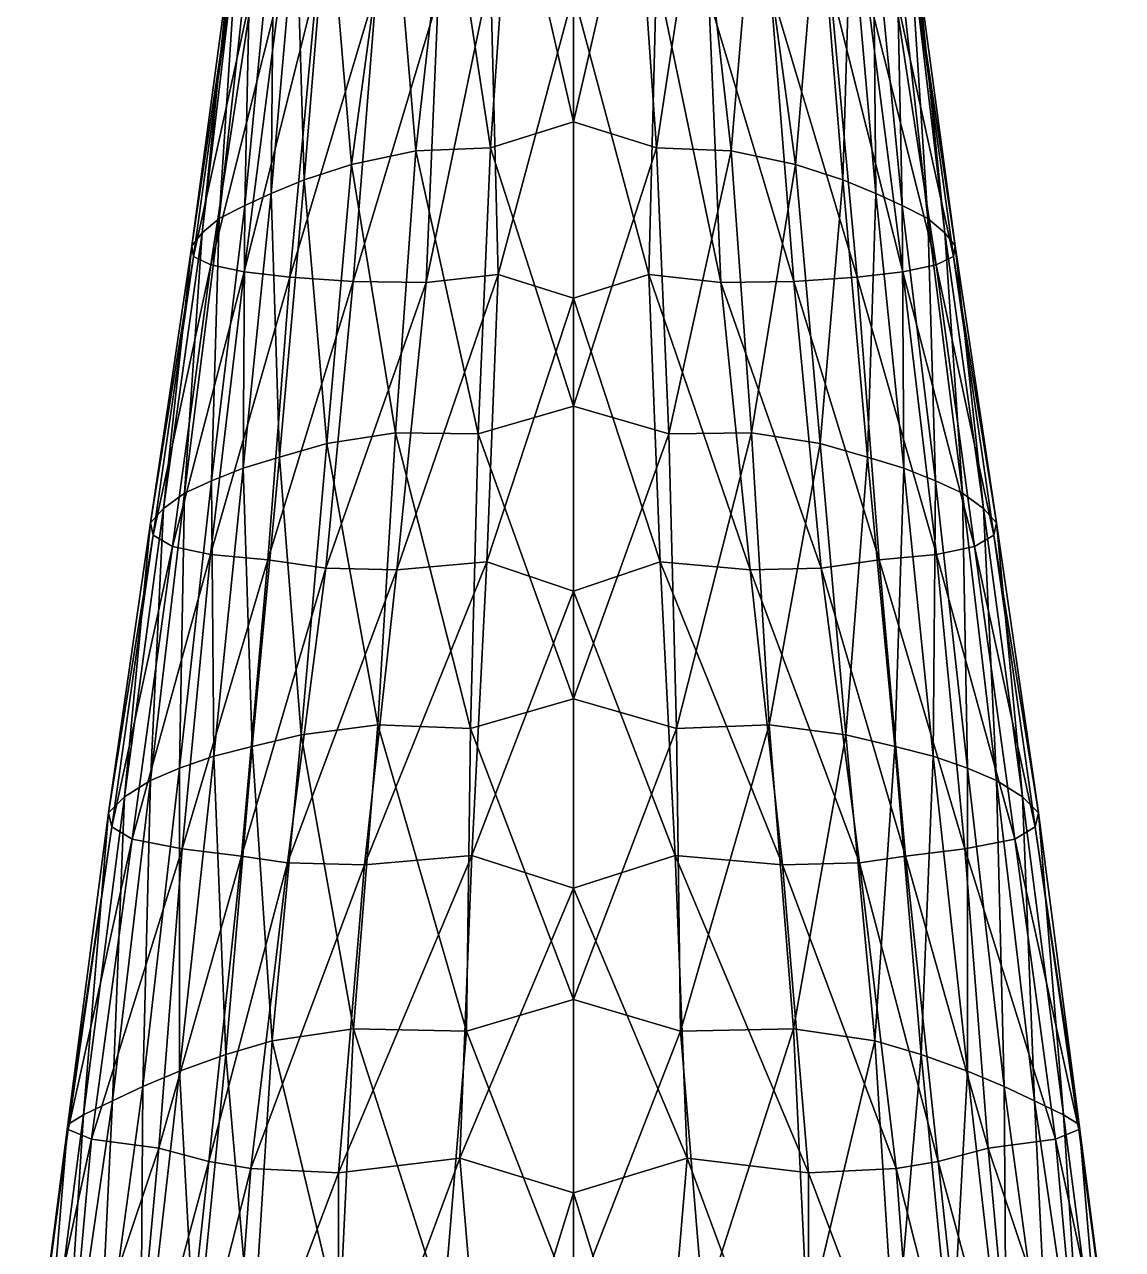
# Model space of a CAD drawing. Extents: x -2.24 to 2.24, y -3.24 to 6.35.
# Drawn here: x -0.864 to 0.864, y 2.1 to 4.027 of the extents above; entities that cross this region are included whole.
import ezdxf

# ---------------------------------------------------------------- set-up
doc = ezdxf.new("R2010")
doc.units = 0
doc.layers.add('ORCA$LWO', color=1, linetype='CONTINUOUS')

msp = doc.modelspace()

# ---------------------------------------------------------------- linework, layer by layer
at = {"layer": 'ORCA$LWO'}
for points in [[(-0.1304, 3.8335, 0.5614), (-0.0981, 4.2997, 0.4211), (-0.1976, 4.2742, 0.4049)], [(-0.1304, 3.8335, 0.5614), (0, 3.8742, 0.5611), (-0.0981, 4.2997, 0.4211)], [(0, 3.8742, 0.5611), (0, 4.3055, 0.4277), (-0.0981, 4.2997, 0.4211)], [(0, 4.3055, 0.4277), (0, 3.8742, 0.5611), (0.0981, 4.2997, 0.4211)], [(0, 3.8742, 0.5611), (0.1304, 3.8335, 0.5614), (0.0981, 4.2997, 0.4211)], [(0.0981, 4.2997, 0.4211), (0.1304, 3.8335, 0.5614), (0.1976, 4.2742, 0.4049)], [(-0.3492, 3.8072, 0.4564), (-0.2861, 4.273, 0.3508), (-0.3861, 4.2434, 0.2654)], [(-0.3492, 3.8072, 0.4564), (-0.248, 3.8288, 0.5218), (-0.2861, 4.273, 0.3508)], [(-0.248, 3.8288, 0.5218), (-0.1976, 4.2742, 0.4049), (-0.2861, 4.273, 0.3508)], [(-0.248, 3.8288, 0.5218), (-0.1304, 3.8335, 0.5614), (-0.1976, 4.2742, 0.4049)], [(0.1304, 3.8335, 0.5614), (0.248, 3.8288, 0.5218), (0.1976, 4.2742, 0.4049)], [(0.1976, 4.2742, 0.4049), (0.248, 3.8288, 0.5218), (0.2861, 4.273, 0.3508)], [(0.248, 3.8288, 0.5218), (0.3492, 3.8072, 0.4564), (0.2861, 4.273, 0.3508)], [(0.2861, 4.273, 0.3508), (0.3492, 3.8072, 0.4564), (0.3861, 4.2434, 0.2654)], [(-0.4238, 3.7829, 0.3808), (-0.3861, 4.2434, 0.2654), (-0.4367, 4.2061, 0.2087)], [(-0.4238, 3.7829, 0.3808), (-0.3492, 3.8072, 0.4564), (-0.3861, 4.2434, 0.2654)], [(0.3492, 3.8072, 0.4564), (0.4238, 3.7829, 0.3808), (0.3861, 4.2434, 0.2654)], [(0.3861, 4.2434, 0.2654), (0.4238, 3.7829, 0.3808), (0.4367, 4.2061, 0.2087)], [(-0.5172, 3.7426, 0.2387), (-0.4714, 4.2139, 0.1405), (-0.5083, 4.1676, 0.0734)], [(-0.5172, 3.7426, 0.2387), (-0.4758, 3.7616, 0.306), (-0.4714, 4.2139, 0.1405)], [(-0.4758, 3.7616, 0.306), (-0.4367, 4.2061, 0.2087), (-0.4714, 4.2139, 0.1405)], [(-0.4758, 3.7616, 0.306), (-0.4238, 3.7829, 0.3808), (-0.4367, 4.2061, 0.2087)], [(0.4238, 3.7829, 0.3808), (0.4758, 3.7616, 0.306), (0.4367, 4.2061, 0.2087)], [(0.4367, 4.2061, 0.2087), (0.4758, 3.7616, 0.306), (0.4714, 4.2139, 0.1405)], [(0.4714, 4.2139, 0.1405), (0.5172, 3.7426, 0.2387), (0.5083, 4.1676, 0.0734)], [(0.4758, 3.7616, 0.306), (0.5172, 3.7426, 0.2387), (0.4714, 4.2139, 0.1405)], [(-0.5843, 3.6998, 0.0452), (-0.5284, 4.1738, -0.024), (-0.541, 4.1225, -0.1228)], [(-0.5843, 3.6998, 0.0452), (-0.5578, 3.722, 0.1475), (-0.5284, 4.1738, -0.024)], [(-0.5578, 3.722, 0.1475), (-0.5083, 4.1676, 0.0734), (-0.5284, 4.1738, -0.024)], [(-0.5578, 3.722, 0.1475), (-0.5172, 3.7426, 0.2387), (-0.5083, 4.1676, 0.0734)], [(0.5083, 4.1676, 0.0734), (0.5578, 3.722, 0.1475), (0.5284, 4.1738, -0.024)], [(0.5172, 3.7426, 0.2387), (0.5578, 3.722, 0.1475), (0.5083, 4.1676, 0.0734)], [(0.5284, 4.1738, -0.024), (0.5843, 3.6998, 0.0452), (0.541, 4.1225, -0.1228)], [(0.5578, 3.722, 0.1475), (0.5843, 3.6998, 0.0452), (0.5284, 4.1738, -0.024)], [(-0.5983, 3.6627, -0.1842), (-0.6009, 3.6794, -0.0812), (-0.5323, 4.1361, -0.2129)], [(-0.6009, 3.6794, -0.0812), (-0.541, 4.1225, -0.1228), (-0.5323, 4.1361, -0.2129)], [(-0.5983, 3.6627, -0.1842), (-0.5323, 4.1361, -0.2129), (-0.5021, 4.0996, -0.2982)], [(0.5323, 4.1361, -0.2129), (0.5983, 3.6627, -0.1842), (0.5021, 4.0996, -0.2982)], [(0.6009, 3.6794, -0.0812), (0.5983, 3.6627, -0.1842), (0.5323, 4.1361, -0.2129)], [(0.541, 4.1225, -0.1228), (0.6009, 3.6794, -0.0812), (0.5323, 4.1361, -0.2129)], [(-0.6009, 3.6794, -0.0812), (-0.5843, 3.6998, 0.0452), (-0.541, 4.1225, -0.1228)], [(-0.1186, 3.634, -0.6233), (-0.2319, 3.6218, -0.5834), (-0.1304, 4.1087, -0.5885)], [(-0.2319, 3.6218, -0.5834), (-0.2129, 4.07, -0.5535), (-0.1304, 4.1087, -0.5885)], [(-0.1186, 3.634, -0.6233), (-0.1304, 4.1087, -0.5885), (0, 4.0765, -0.615)], [(0.1304, 4.1087, -0.5885), (0.1186, 3.634, -0.6233), (0, 4.0765, -0.615)], [(0.2319, 3.6218, -0.5834), (0.1186, 3.634, -0.6233), (0.1304, 4.1087, -0.5885)], [(0.2129, 4.07, -0.5535), (0.2319, 3.6218, -0.5834), (0.1304, 4.1087, -0.5885)], [(0.5843, 3.6998, 0.0452), (0.6009, 3.6794, -0.0812), (0.541, 4.1225, -0.1228)], [(-0.5706, 3.6492, -0.2822), (-0.5983, 3.6627, -0.1842), (-0.5021, 4.0996, -0.2982)], [(-0.5706, 3.6492, -0.2822), (-0.5021, 4.0996, -0.2982), (-0.4608, 4.0881, -0.3675)], [(-0.5182, 3.6383, -0.3827), (-0.5706, 3.6492, -0.2822), (-0.4608, 4.0881, -0.3675)], [(-0.4463, 3.6297, -0.4625), (-0.5182, 3.6383, -0.3827), (-0.4035, 4.0942, -0.4358)], [(-0.5182, 3.6383, -0.3827), (-0.4608, 4.0881, -0.3675), (-0.4035, 4.0942, -0.4358)], [(-0.4463, 3.6297, -0.4625), (-0.4035, 4.0942, -0.4358), (-0.3102, 4.0858, -0.5057)], [(-0.3467, 3.6233, -0.5263), (-0.4463, 3.6297, -0.4625), (-0.3102, 4.0858, -0.5057)], [(-0.3467, 3.6233, -0.5263), (-0.3102, 4.0858, -0.5057), (-0.2129, 4.07, -0.5535)], [(0.3102, 4.0858, -0.5057), (0.3467, 3.6233, -0.5263), (0.2129, 4.07, -0.5535)], [(0.4035, 4.0942, -0.4358), (0.4463, 3.6297, -0.4625), (0.3102, 4.0858, -0.5057)], [(0.4463, 3.6297, -0.4625), (0.3467, 3.6233, -0.5263), (0.3102, 4.0858, -0.5057)], [(0.5182, 3.6383, -0.3827), (0.4463, 3.6297, -0.4625), (0.4035, 4.0942, -0.4358)], [(0.4608, 4.0881, -0.3675), (0.5182, 3.6383, -0.3827), (0.4035, 4.0942, -0.4358)], [(0.5021, 4.0996, -0.2982), (0.5706, 3.6492, -0.2822), (0.4608, 4.0881, -0.3675)], [(0.5706, 3.6492, -0.2822), (0.5182, 3.6383, -0.3827), (0.4608, 4.0881, -0.3675)], [(0.5983, 3.6627, -0.1842), (0.5706, 3.6492, -0.2822), (0.5021, 4.0996, -0.2982)], [(-0.2319, 3.6218, -0.5834), (-0.3467, 3.6233, -0.5263), (-0.2129, 4.07, -0.5535)], [(0, 3.597, -0.6454), (-0.1186, 3.634, -0.6233), (0, 4.0765, -0.615)], [(0.1186, 3.634, -0.6233), (0, 3.597, -0.6454), (0, 4.0765, -0.615)], [(0.3467, 3.6233, -0.5263), (0.2319, 3.6218, -0.5834), (0.2129, 4.07, -0.5535)], [(0, 3.4268, 0.6904), (0, 3.8742, 0.5611), (-0.1304, 3.8335, 0.5614)], [(0, 3.8742, 0.5611), (0, 3.4268, 0.6904), (0.1304, 3.8335, 0.5614)], [(-0.28, 3.3852, 0.633), (-0.248, 3.8288, 0.5218), (-0.3492, 3.8072, 0.4564)], [(-0.28, 3.3852, 0.633), (-0.1499, 3.3834, 0.6853), (-0.248, 3.8288, 0.5218)], [(-0.1499, 3.3834, 0.6853), (-0.1304, 3.8335, 0.5614), (-0.248, 3.8288, 0.5218)], [(-0.1499, 3.3834, 0.6853), (0, 3.4268, 0.6904), (-0.1304, 3.8335, 0.5614)], [(0, 3.4268, 0.6904), (0.1499, 3.3834, 0.6853), (0.1304, 3.8335, 0.5614)], [(0.1304, 3.8335, 0.5614), (0.1499, 3.3834, 0.6853), (0.248, 3.8288, 0.5218)], [(0.1499, 3.3834, 0.6853), (0.28, 3.3852, 0.633), (0.248, 3.8288, 0.5218)], [(0.248, 3.8288, 0.5218), (0.28, 3.3852, 0.633), (0.3492, 3.8072, 0.4564)], [(-0.3881, 3.3681, 0.5569), (-0.3492, 3.8072, 0.4564), (-0.4238, 3.7829, 0.3808)], [(-0.3881, 3.3681, 0.5569), (-0.28, 3.3852, 0.633), (-0.3492, 3.8072, 0.4564)], [(0.28, 3.3852, 0.633), (0.3881, 3.3681, 0.5569), (0.3492, 3.8072, 0.4564)], [(0.3492, 3.8072, 0.4564), (0.3881, 3.3681, 0.5569), (0.4238, 3.7829, 0.3808)], [(-0.4629, 3.347, 0.4722), (-0.4238, 3.7829, 0.3808), (-0.4758, 3.7616, 0.306)], [(-0.4629, 3.347, 0.4722), (-0.3881, 3.3681, 0.5569), (-0.4238, 3.7829, 0.3808)], [(0.3881, 3.3681, 0.5569), (0.4629, 3.347, 0.4722), (0.4238, 3.7829, 0.3808)], [(0.4238, 3.7829, 0.3808), (0.4629, 3.347, 0.4722), (0.4758, 3.7616, 0.306)], [(-0.5198, 3.3292, 0.3917), (-0.4758, 3.7616, 0.306), (-0.5172, 3.7426, 0.2387)], [(-0.5198, 3.3292, 0.3917), (-0.4629, 3.347, 0.4722), (-0.4758, 3.7616, 0.306)], [(0.4629, 3.347, 0.4722), (0.5198, 3.3292, 0.3917), (0.4758, 3.7616, 0.306)], [(0.4758, 3.7616, 0.306), (0.5198, 3.3292, 0.3917), (0.5172, 3.7426, 0.2387)], [(-0.5698, 3.3097, 0.3116), (-0.5172, 3.7426, 0.2387), (-0.5578, 3.722, 0.1475)], [(-0.5698, 3.3097, 0.3116), (-0.5198, 3.3292, 0.3917), (-0.5172, 3.7426, 0.2387)], [(0.5172, 3.7426, 0.2387), (0.5698, 3.3097, 0.3116), (0.5578, 3.722, 0.1475)], [(0.5198, 3.3292, 0.3917), (0.5698, 3.3097, 0.3116), (0.5172, 3.7426, 0.2387)], [(-0.612, 3.2903, 0.2149), (-0.5578, 3.722, 0.1475), (-0.5843, 3.6998, 0.0452)], [(-0.612, 3.2903, 0.2149), (-0.5698, 3.3097, 0.3116), (-0.5578, 3.722, 0.1475)], [(0.5578, 3.722, 0.1475), (0.612, 3.2903, 0.2149), (0.5843, 3.6998, 0.0452)], [(0.5698, 3.3097, 0.3116), (0.612, 3.2903, 0.2149), (0.5578, 3.722, 0.1475)], [(-0.6454, 3.2659, 0.0951), (-0.5843, 3.6998, 0.0452), (-0.6009, 3.6794, -0.0812)], [(-0.6454, 3.2659, 0.0951), (-0.612, 3.2903, 0.2149), (-0.5843, 3.6998, 0.0452)], [(0.5843, 3.6998, 0.0452), (0.6454, 3.2659, 0.0951), (0.6009, 3.6794, -0.0812)], [(0.612, 3.2903, 0.2149), (0.6454, 3.2659, 0.0951), (0.5843, 3.6998, 0.0452)], [(-0.666, 3.2435, -0.0418), (-0.6009, 3.6794, -0.0812), (-0.5983, 3.6627, -0.1842)], [(-0.666, 3.2435, -0.0418), (-0.6454, 3.2659, 0.0951), (-0.6009, 3.6794, -0.0812)], [(-0.6615, 3.2238, -0.17), (-0.666, 3.2435, -0.0418), (-0.5983, 3.6627, -0.1842)], [(-0.6615, 3.2238, -0.17), (-0.5983, 3.6627, -0.1842), (-0.5706, 3.6492, -0.2822)], [(0.5983, 3.6627, -0.1842), (0.6615, 3.2238, -0.17), (0.5706, 3.6492, -0.2822)], [(0.6009, 3.6794, -0.0812), (0.666, 3.2435, -0.0418), (0.5983, 3.6627, -0.1842)], [(0.666, 3.2435, -0.0418), (0.6615, 3.2238, -0.17), (0.5983, 3.6627, -0.1842)], [(0.6454, 3.2659, 0.0951), (0.666, 3.2435, -0.0418), (0.6009, 3.6794, -0.0812)], [(-0.6309, 3.2062, -0.2869), (-0.6615, 3.2238, -0.17), (-0.5706, 3.6492, -0.2822)], [(-0.6309, 3.2062, -0.2869), (-0.5706, 3.6492, -0.2822), (-0.5182, 3.6383, -0.3827)], [(0.5706, 3.6492, -0.2822), (0.6309, 3.2062, -0.2869), (0.5182, 3.6383, -0.3827)], [(0.6615, 3.2238, -0.17), (0.6309, 3.2062, -0.2869), (0.5706, 3.6492, -0.2822)], [(-0.5711, 3.1936, -0.3949), (-0.6309, 3.2062, -0.2869), (-0.5182, 3.6383, -0.3827)], [(-0.5711, 3.1936, -0.3949), (-0.5182, 3.6383, -0.3827), (-0.4463, 3.6297, -0.4625)], [(-0.4812, 3.1852, -0.4827), (-0.5711, 3.1936, -0.3949), (-0.4463, 3.6297, -0.4625)], [(-0.4812, 3.1852, -0.4827), (-0.4463, 3.6297, -0.4625), (-0.3467, 3.6233, -0.5263)], [(-0.3899, 3.1722, -0.548), (-0.4812, 3.1852, -0.4827), (-0.3467, 3.6233, -0.5263)], [(-0.3899, 3.1722, -0.548), (-0.3467, 3.6233, -0.5263), (-0.2319, 3.6218, -0.5834)], [(-0.1364, 3.1821, -0.6575), (-0.278, 3.1695, -0.6089), (-0.1186, 3.634, -0.6233)], [(-0.278, 3.1695, -0.6089), (-0.2319, 3.6218, -0.5834), (-0.1186, 3.634, -0.6233)], [(-0.1364, 3.1821, -0.6575), (-0.1186, 3.634, -0.6233), (0, 3.597, -0.6454)], [(0.1186, 3.634, -0.6233), (0.1364, 3.1821, -0.6575), (0, 3.597, -0.6454)], [(0.278, 3.1695, -0.6089), (0.1364, 3.1821, -0.6575), (0.1186, 3.634, -0.6233)], [(0.2319, 3.6218, -0.5834), (0.278, 3.1695, -0.6089), (0.1186, 3.634, -0.6233)], [(0.3467, 3.6233, -0.5263), (0.3899, 3.1722, -0.548), (0.2319, 3.6218, -0.5834)], [(0.4463, 3.6297, -0.4625), (0.4812, 3.1852, -0.4827), (0.3467, 3.6233, -0.5263)], [(0.4812, 3.1852, -0.4827), (0.3899, 3.1722, -0.548), (0.3467, 3.6233, -0.5263)], [(0.5182, 3.6383, -0.3827), (0.5711, 3.1936, -0.3949), (0.4463, 3.6297, -0.4625)], [(0.5711, 3.1936, -0.3949), (0.4812, 3.1852, -0.4827), (0.4463, 3.6297, -0.4625)], [(0.6309, 3.2062, -0.2869), (0.5711, 3.1936, -0.3949), (0.5182, 3.6383, -0.3827)], [(-0.278, 3.1695, -0.6089), (-0.3899, 3.1722, -0.548), (-0.2319, 3.6218, -0.5834)], [(0.3899, 3.1722, -0.548), (0.278, 3.1695, -0.6089), (0.2319, 3.6218, -0.5834)], [(0, 3.1361, -0.681), (-0.1364, 3.1821, -0.6575), (0, 3.597, -0.6454)], [(0.1364, 3.1821, -0.6575), (0, 3.1361, -0.681), (0, 3.597, -0.6454)], [(0, 2.9663, 0.816), (0, 3.4268, 0.6904), (-0.1499, 3.3834, 0.6853)], [(0, 3.4268, 0.6904), (0, 2.9663, 0.816), (0.1499, 3.3834, 0.6853)], [(-0.3079, 2.9255, 0.7405), (-0.28, 3.3852, 0.633), (-0.3881, 3.3681, 0.5569)], [(-0.3079, 2.9255, 0.7405), (-0.162, 2.9199, 0.8065), (-0.28, 3.3852, 0.633)], [(-0.162, 2.9199, 0.8065), (-0.1499, 3.3834, 0.6853), (-0.28, 3.3852, 0.633)], [(-0.162, 2.9199, 0.8065), (0, 2.9663, 0.816), (-0.1499, 3.3834, 0.6853)], [(0, 2.9663, 0.816), (0.162, 2.9199, 0.8065), (0.1499, 3.3834, 0.6853)], [(0.1499, 3.3834, 0.6853), (0.162, 2.9199, 0.8065), (0.28, 3.3852, 0.633)], [(0.162, 2.9199, 0.8065), (0.3079, 2.9255, 0.7405), (0.28, 3.3852, 0.633)], [(0.28, 3.3852, 0.633), (0.3079, 2.9255, 0.7405), (0.3881, 3.3681, 0.5569)], [(-0.4288, 2.9098, 0.6514), (-0.3881, 3.3681, 0.5569), (-0.4629, 3.347, 0.4722)], [(-0.4288, 2.9098, 0.6514), (-0.3079, 2.9255, 0.7405), (-0.3881, 3.3681, 0.5569)], [(0.3079, 2.9255, 0.7405), (0.4288, 2.9098, 0.6514), (0.3881, 3.3681, 0.5569)], [(0.3881, 3.3681, 0.5569), (0.4288, 2.9098, 0.6514), (0.4629, 3.347, 0.4722)], [(-0.5056, 2.8917, 0.5622), (-0.4629, 3.347, 0.4722), (-0.5198, 3.3292, 0.3917)], [(-0.5056, 2.8917, 0.5622), (-0.4288, 2.9098, 0.6514), (-0.4629, 3.347, 0.4722)], [(0.4288, 2.9098, 0.6514), (0.5056, 2.8917, 0.5622), (0.4629, 3.347, 0.4722)], [(0.4629, 3.347, 0.4722), (0.5056, 2.8917, 0.5622), (0.5198, 3.3292, 0.3917)], [(-0.566, 2.8762, 0.4728), (-0.5198, 3.3292, 0.3917), (-0.5698, 3.3097, 0.3116)], [(-0.566, 2.8762, 0.4728), (-0.5056, 2.8917, 0.5622), (-0.5198, 3.3292, 0.3917)], [(0.5056, 2.8917, 0.5622), (0.566, 2.8762, 0.4728), (0.5198, 3.3292, 0.3917)], [(0.5198, 3.3292, 0.3917), (0.566, 2.8762, 0.4728), (0.5698, 3.3097, 0.3116)], [(-0.6202, 2.8573, 0.3849), (-0.5698, 3.3097, 0.3116), (-0.612, 3.2903, 0.2149)], [(-0.6202, 2.8573, 0.3849), (-0.566, 2.8762, 0.4728), (-0.5698, 3.3097, 0.3116)], [(0.566, 2.8762, 0.4728), (0.6202, 2.8573, 0.3849), (0.5698, 3.3097, 0.3116)], [(0.5698, 3.3097, 0.3116), (0.6202, 2.8573, 0.3849), (0.612, 3.2903, 0.2149)], [(-0.6656, 2.8381, 0.2816), (-0.612, 3.2903, 0.2149), (-0.6454, 3.2659, 0.0951)], [(-0.6656, 2.8381, 0.2816), (-0.6202, 2.8573, 0.3849), (-0.612, 3.2903, 0.2149)], [(0.612, 3.2903, 0.2149), (0.6656, 2.8381, 0.2816), (0.6454, 3.2659, 0.0951)], [(0.6202, 2.8573, 0.3849), (0.6656, 2.8381, 0.2816), (0.612, 3.2903, 0.2149)], [(-0.7065, 2.8126, 0.1481), (-0.6454, 3.2659, 0.0951), (-0.666, 3.2435, -0.0418)], [(-0.7065, 2.8126, 0.1481), (-0.6656, 2.8381, 0.2816), (-0.6454, 3.2659, 0.0951)], [(0.6454, 3.2659, 0.0951), (0.7065, 2.8126, 0.1481), (0.666, 3.2435, -0.0418)], [(0.6656, 2.8381, 0.2816), (0.7065, 2.8126, 0.1481), (0.6454, 3.2659, 0.0951)], [(-0.7316, 2.787, -0.0091), (-0.666, 3.2435, -0.0418), (-0.6615, 3.2238, -0.17)], [(-0.7316, 2.787, -0.0091), (-0.7065, 2.8126, 0.1481), (-0.666, 3.2435, -0.0418)], [(0.666, 3.2435, -0.0418), (0.7316, 2.787, -0.0091), (0.6615, 3.2238, -0.17)], [(0.7065, 2.8126, 0.1481), (0.7316, 2.787, -0.0091), (0.666, 3.2435, -0.0418)], [(-0.7266, 2.7651, -0.1588), (-0.7316, 2.787, -0.0091), (-0.6615, 3.2238, -0.17)], [(-0.7266, 2.7651, -0.1588), (-0.6615, 3.2238, -0.17), (-0.6309, 3.2062, -0.2869)], [(0.6615, 3.2238, -0.17), (0.7266, 2.7651, -0.1588), (0.6309, 3.2062, -0.2869)], [(0.7316, 2.787, -0.0091), (0.7266, 2.7651, -0.1588), (0.6615, 3.2238, -0.17)], [(-0.6948, 2.7459, -0.2832), (-0.7266, 2.7651, -0.1588), (-0.6309, 3.2062, -0.2869)], [(-0.6948, 2.7459, -0.2832), (-0.6309, 3.2062, -0.2869), (-0.5711, 3.1936, -0.3949)], [(0.6309, 3.2062, -0.2869), (0.6948, 2.7459, -0.2832), (0.5711, 3.1936, -0.3949)], [(0.7266, 2.7651, -0.1588), (0.6948, 2.7459, -0.2832), (0.6309, 3.2062, -0.2869)], [(-0.616, 2.7308, -0.4033), (-0.6948, 2.7459, -0.2832), (-0.5711, 3.1936, -0.3949)], [(-0.616, 2.7308, -0.4033), (-0.5711, 3.1936, -0.3949), (-0.4812, 3.1852, -0.4827)], [(-0.5225, 2.7189, -0.4991), (-0.616, 2.7308, -0.4033), (-0.4812, 3.1852, -0.4827)], [(-0.5225, 2.7189, -0.4991), (-0.4812, 3.1852, -0.4827), (-0.3899, 3.1722, -0.548)], [(-0.1599, 2.7202, -0.6881), (-0.3289, 2.7055, -0.6357), (-0.1364, 3.1821, -0.6575)], [(-0.3289, 2.7055, -0.6357), (-0.278, 3.1695, -0.6089), (-0.1364, 3.1821, -0.6575)], [(-0.1599, 2.7202, -0.6881), (-0.1364, 3.1821, -0.6575), (0, 3.1361, -0.681)], [(0.1364, 3.1821, -0.6575), (0.1599, 2.7202, -0.6881), (0, 3.1361, -0.681)], [(0.3289, 2.7055, -0.6357), (0.1599, 2.7202, -0.6881), (0.1364, 3.1821, -0.6575)], [(0.278, 3.1695, -0.6089), (0.3289, 2.7055, -0.6357), (0.1364, 3.1821, -0.6575)], [(0.4812, 3.1852, -0.4827), (0.5225, 2.7189, -0.4991), (0.3899, 3.1722, -0.548)], [(0.5711, 3.1936, -0.3949), (0.616, 2.7308, -0.4033), (0.4812, 3.1852, -0.4827)], [(0.616, 2.7308, -0.4033), (0.5225, 2.7189, -0.4991), (0.4812, 3.1852, -0.4827)], [(0.6948, 2.7459, -0.2832), (0.616, 2.7308, -0.4033), (0.5711, 3.1936, -0.3949)], [(-0.4499, 2.7086, -0.566), (-0.5225, 2.7189, -0.4991), (-0.3899, 3.1722, -0.548)], [(-0.4499, 2.7086, -0.566), (-0.3899, 3.1722, -0.548), (-0.278, 3.1695, -0.6089)], [(-0.3289, 2.7055, -0.6357), (-0.4499, 2.7086, -0.566), (-0.278, 3.1695, -0.6089)], [(0.3899, 3.1722, -0.548), (0.4499, 2.7086, -0.566), (0.278, 3.1695, -0.6089)], [(0.4499, 2.7086, -0.566), (0.3289, 2.7055, -0.6357), (0.278, 3.1695, -0.6089)], [(0.5225, 2.7189, -0.4991), (0.4499, 2.7086, -0.566), (0.3899, 3.1722, -0.548)], [(0, 2.6688, -0.7074), (-0.1599, 2.7202, -0.6881), (0, 3.1361, -0.681)], [(0.1599, 2.7202, -0.6881), (0, 2.6688, -0.7074), (0, 3.1361, -0.681)], [(0, 2.4936, 0.9359), (0, 2.9663, 0.816), (-0.162, 2.9199, 0.8065)], [(0, 2.9663, 0.816), (0, 2.4936, 0.9359), (0.162, 2.9199, 0.8065)], [(-0.3463, 2.4472, 0.8432), (-0.3079, 2.9255, 0.7405), (-0.4288, 2.9098, 0.6514)], [(-0.3463, 2.4472, 0.8432), (-0.1685, 2.4438, 0.9241), (-0.3079, 2.9255, 0.7405)], [(-0.1685, 2.4438, 0.9241), (-0.162, 2.9199, 0.8065), (-0.3079, 2.9255, 0.7405)], [(-0.1685, 2.4438, 0.9241), (0, 2.4936, 0.9359), (-0.162, 2.9199, 0.8065)], [(0, 2.4936, 0.9359), (0.1685, 2.4438, 0.9241), (0.162, 2.9199, 0.8065)], [(0.162, 2.9199, 0.8065), (0.1685, 2.4438, 0.9241), (0.3079, 2.9255, 0.7405)], [(0.1685, 2.4438, 0.9241), (0.3463, 2.4472, 0.8432), (0.3079, 2.9255, 0.7405)], [(0.3079, 2.9255, 0.7405), (0.3463, 2.4472, 0.8432), (0.4288, 2.9098, 0.6514)], [(-0.5473, 2.4068, 0.648), (-0.5056, 2.8917, 0.5622), (-0.566, 2.8762, 0.4728)], [(-0.5473, 2.4068, 0.648), (-0.4744, 2.4284, 0.7435), (-0.5056, 2.8917, 0.5622)], [(-0.4744, 2.4284, 0.7435), (-0.4288, 2.9098, 0.6514), (-0.5056, 2.8917, 0.5622)], [(-0.4744, 2.4284, 0.7435), (-0.3463, 2.4472, 0.8432), (-0.4288, 2.9098, 0.6514)], [(0.3463, 2.4472, 0.8432), (0.4744, 2.4284, 0.7435), (0.4288, 2.9098, 0.6514)], [(0.4288, 2.9098, 0.6514), (0.4744, 2.4284, 0.7435), (0.5056, 2.8917, 0.5622)], [(0.4744, 2.4284, 0.7435), (0.5473, 2.4068, 0.648), (0.5056, 2.8917, 0.5622)], [(0.5056, 2.8917, 0.5622), (0.5473, 2.4068, 0.648), (0.566, 2.8762, 0.4728)], [(-0.6201, 2.381, 0.5382), (-0.566, 2.8762, 0.4728), (-0.6202, 2.8573, 0.3849)], [(-0.6201, 2.381, 0.5382), (-0.5473, 2.4068, 0.648), (-0.566, 2.8762, 0.4728)], [(0.5473, 2.4068, 0.648), (0.6201, 2.381, 0.5382), (0.566, 2.8762, 0.4728)], [(0.566, 2.8762, 0.4728), (0.6201, 2.381, 0.5382), (0.6202, 2.8573, 0.3849)], [(-0.6778, 2.3566, 0.4425), (-0.6202, 2.8573, 0.3849), (-0.6656, 2.8381, 0.2816)], [(-0.6778, 2.3566, 0.4425), (-0.6201, 2.381, 0.5382), (-0.6202, 2.8573, 0.3849)], [(0.6201, 2.381, 0.5382), (0.6778, 2.3566, 0.4425), (0.6202, 2.8573, 0.3849)], [(0.6202, 2.8573, 0.3849), (0.6778, 2.3566, 0.4425), (0.6656, 2.8381, 0.2816)], [(-0.7256, 2.334, 0.3283), (-0.6656, 2.8381, 0.2816), (-0.7065, 2.8126, 0.1481)], [(-0.7256, 2.334, 0.3283), (-0.6778, 2.3566, 0.4425), (-0.6656, 2.8381, 0.2816)], [(0.6656, 2.8381, 0.2816), (0.7256, 2.334, 0.3283), (0.7065, 2.8126, 0.1481)], [(0.6778, 2.3566, 0.4425), (0.7256, 2.334, 0.3283), (0.6656, 2.8381, 0.2816)], [(-0.7712, 2.312, 0.1791), (-0.7065, 2.8126, 0.1481), (-0.7316, 2.787, -0.0091)], [(-0.7712, 2.312, 0.1791), (-0.7256, 2.334, 0.3283), (-0.7065, 2.8126, 0.1481)], [(0.7065, 2.8126, 0.1481), (0.7712, 2.312, 0.1791), (0.7316, 2.787, -0.0091)], [(0.7256, 2.334, 0.3283), (0.7712, 2.312, 0.1791), (0.7065, 2.8126, 0.1481)], [(-0.7959, 2.2969, 0.002), (-0.7316, 2.787, -0.0091), (-0.7266, 2.7651, -0.1588)], [(-0.7959, 2.2969, 0.002), (-0.7712, 2.312, 0.1791), (-0.7316, 2.787, -0.0091)], [(0.7316, 2.787, -0.0091), (0.7959, 2.2969, 0.002), (0.7266, 2.7651, -0.1588)], [(0.7712, 2.312, 0.1791), (0.7959, 2.2969, 0.002), (0.7316, 2.787, -0.0091)], [(-0.7954, 2.289, -0.1548), (-0.7959, 2.2969, 0.002), (-0.7266, 2.7651, -0.1588)], [(-0.7954, 2.289, -0.1548), (-0.7266, 2.7651, -0.1588), (-0.6948, 2.7459, -0.2832)], [(0.7266, 2.7651, -0.1588), (0.7954, 2.289, -0.1548), (0.6948, 2.7459, -0.2832)], [(0.7959, 2.2969, 0.002), (0.7954, 2.289, -0.1548), (0.7266, 2.7651, -0.1588)], [(-0.7585, 2.274, -0.2833), (-0.7954, 2.289, -0.1548), (-0.6948, 2.7459, -0.2832)], [(-0.7585, 2.274, -0.2833), (-0.6948, 2.7459, -0.2832), (-0.616, 2.7308, -0.4033)], [(0.6948, 2.7459, -0.2832), (0.7585, 2.274, -0.2833), (0.616, 2.7308, -0.4033)], [(0.7954, 2.289, -0.1548), (0.7585, 2.274, -0.2833), (0.6948, 2.7459, -0.2832)], [(-0.6525, 2.2596, -0.4247), (-0.7585, 2.274, -0.2833), (-0.616, 2.7308, -0.4033)], [(-0.6525, 2.2596, -0.4247), (-0.616, 2.7308, -0.4033), (-0.5225, 2.7189, -0.4991)], [(-0.5737, 2.2387, -0.5211), (-0.6525, 2.2596, -0.4247), (-0.5225, 2.7189, -0.4991)], [(-0.5737, 2.2387, -0.5211), (-0.5225, 2.7189, -0.4991), (-0.4499, 2.7086, -0.566)], [(-0.1789, 2.2437, -0.7126), (-0.3701, 2.2209, -0.6656), (-0.1599, 2.7202, -0.6881)], [(-0.3701, 2.2209, -0.6656), (-0.3289, 2.7055, -0.6357), (-0.1599, 2.7202, -0.6881)], [(-0.1789, 2.2437, -0.7126), (-0.1599, 2.7202, -0.6881), (0, 2.6688, -0.7074)], [(0.1599, 2.7202, -0.6881), (0.1789, 2.2437, -0.7126), (0, 2.6688, -0.7074)], [(0.3701, 2.2209, -0.6656), (0.1789, 2.2437, -0.7126), (0.1599, 2.7202, -0.6881)], [(0.3289, 2.7055, -0.6357), (0.3701, 2.2209, -0.6656), (0.1599, 2.7202, -0.6881)], [(0.5225, 2.7189, -0.4991), (0.5737, 2.2387, -0.5211), (0.4499, 2.7086, -0.566)], [(0.616, 2.7308, -0.4033), (0.6525, 2.2596, -0.4247), (0.5225, 2.7189, -0.4991)], [(0.6525, 2.2596, -0.4247), (0.5737, 2.2387, -0.5211), (0.5225, 2.7189, -0.4991)], [(0.7585, 2.274, -0.2833), (0.6525, 2.2596, -0.4247), (0.616, 2.7308, -0.4033)], [(-0.508, 2.2274, -0.5916), (-0.5737, 2.2387, -0.5211), (-0.4499, 2.7086, -0.566)], [(-0.508, 2.2274, -0.5916), (-0.4499, 2.7086, -0.566), (-0.3289, 2.7055, -0.6357)], [(-0.3701, 2.2209, -0.6656), (-0.508, 2.2274, -0.5916), (-0.3289, 2.7055, -0.6357)], [(0.4499, 2.7086, -0.566), (0.508, 2.2274, -0.5916), (0.3289, 2.7055, -0.6357)], [(0.508, 2.2274, -0.5916), (0.3701, 2.2209, -0.6656), (0.3289, 2.7055, -0.6357)], [(0.5737, 2.2387, -0.5211), (0.508, 2.2274, -0.5916), (0.4499, 2.7086, -0.566)], [(0, 2.1893, -0.7262), (-0.1789, 2.2437, -0.7126), (0, 2.6688, -0.7074)], [(0.1789, 2.2437, -0.7126), (0, 2.1893, -0.7262), (0, 2.6688, -0.7074)], [(0, 2.0111, 1.0474), (0, 2.4936, 0.9359), (-0.1685, 2.4438, 0.9241)], [(0, 2.4936, 0.9359), (0, 2.0111, 1.0474), (0.1685, 2.4438, 0.9241)], [(-0.5056, 1.932, 0.8263), (-0.4744, 2.4284, 0.7435), (-0.5473, 2.4068, 0.648)], [(-0.5056, 1.932, 0.8263), (-0.3681, 1.9847, 0.9407), (-0.4744, 2.4284, 0.7435)], [(-0.3681, 1.9847, 0.9407), (-0.3463, 2.4472, 0.8432), (-0.4744, 2.4284, 0.7435)], [(-0.3681, 1.9847, 0.9407), (-0.2047, 2.0061, 1.0182), (-0.3463, 2.4472, 0.8432)], [(-0.2047, 2.0061, 1.0182), (-0.1685, 2.4438, 0.9241), (-0.3463, 2.4472, 0.8432)], [(-0.2047, 2.0061, 1.0182), (0, 2.0111, 1.0474), (-0.1685, 2.4438, 0.9241)], [(0, 2.0111, 1.0474), (0.2047, 2.0061, 1.0182), (0.1685, 2.4438, 0.9241)], [(0.1685, 2.4438, 0.9241), (0.2047, 2.0061, 1.0182), (0.3463, 2.4472, 0.8432)], [(0.2047, 2.0061, 1.0182), (0.3681, 1.9847, 0.9407), (0.3463, 2.4472, 0.8432)], [(0.3463, 2.4472, 0.8432), (0.3681, 1.9847, 0.9407), (0.4744, 2.4284, 0.7435)], [(0.3681, 1.9847, 0.9407), (0.5056, 1.932, 0.8263), (0.4744, 2.4284, 0.7435)], [(0.4744, 2.4284, 0.7435), (0.5056, 1.932, 0.8263), (0.5473, 2.4068, 0.648)], [(-0.5951, 1.9221, 0.7019), (-0.5473, 2.4068, 0.648), (-0.6201, 2.381, 0.5382)], [(-0.5951, 1.9221, 0.7019), (-0.5056, 1.932, 0.8263), (-0.5473, 2.4068, 0.648)], [(0.5056, 1.932, 0.8263), (0.5951, 1.9221, 0.7019), (0.5473, 2.4068, 0.648)], [(0.5473, 2.4068, 0.648), (0.5951, 1.9221, 0.7019), (0.6201, 2.381, 0.5382)], [(-0.6815, 1.8426, 0.5835), (-0.6201, 2.381, 0.5382), (-0.6778, 2.3566, 0.4425)], [(-0.6815, 1.8426, 0.5835), (-0.5951, 1.9221, 0.7019), (-0.6201, 2.381, 0.5382)], [(0.5951, 1.9221, 0.7019), (0.6815, 1.8426, 0.5835), (0.6201, 2.381, 0.5382)], [(0.6201, 2.381, 0.5382), (0.6815, 1.8426, 0.5835), (0.6778, 2.3566, 0.4425)], [(-0.7501, 1.8259, 0.4535), (-0.6778, 2.3566, 0.4425), (-0.7256, 2.334, 0.3283)], [(-0.7501, 1.8259, 0.4535), (-0.6815, 1.8426, 0.5835), (-0.6778, 2.3566, 0.4425)], [(0.6778, 2.3566, 0.4425), (0.7501, 1.8259, 0.4535), (0.7256, 2.334, 0.3283)], [(0.6815, 1.8426, 0.5835), (0.7501, 1.8259, 0.4535), (0.6778, 2.3566, 0.4425)], [(-0.805, 1.7906, 0.3069), (-0.7256, 2.334, 0.3283), (-0.7712, 2.312, 0.1791)], [(-0.805, 1.7906, 0.3069), (-0.7501, 1.8259, 0.4535), (-0.7256, 2.334, 0.3283)], [(0.7256, 2.334, 0.3283), (0.805, 1.7906, 0.3069), (0.7712, 2.312, 0.1791)], [(0.7501, 1.8259, 0.4535), (0.805, 1.7906, 0.3069), (0.7256, 2.334, 0.3283)], [(-0.8596, 1.8019, 0.007), (-0.7959, 2.2969, 0.002), (-0.7954, 2.289, -0.1548)], [(-0.8596, 1.8019, 0.007), (-0.8379, 1.8012, 0.1647), (-0.7959, 2.2969, 0.002)], [(-0.8379, 1.8012, 0.1647), (-0.7712, 2.312, 0.1791), (-0.7959, 2.2969, 0.002)], [(-0.8379, 1.8012, 0.1647), (-0.805, 1.7906, 0.3069), (-0.7712, 2.312, 0.1791)], [(0.7712, 2.312, 0.1791), (0.8379, 1.8012, 0.1647), (0.7959, 2.2969, 0.002)], [(0.805, 1.7906, 0.3069), (0.8379, 1.8012, 0.1647), (0.7712, 2.312, 0.1791)], [(0.7959, 2.2969, 0.002), (0.8596, 1.8019, 0.007), (0.7954, 2.289, -0.1548)], [(0.8379, 1.8012, 0.1647), (0.8596, 1.8019, 0.007), (0.7959, 2.2969, 0.002)], [(-0.8641, 1.786, -0.1714), (-0.7954, 2.289, -0.1548), (-0.7585, 2.274, -0.2833)], [(-0.8641, 1.786, -0.1714), (-0.8596, 1.8019, 0.007), (-0.7954, 2.289, -0.1548)], [(0.7954, 2.289, -0.1548), (0.8641, 1.786, -0.1714), (0.7585, 2.274, -0.2833)], [(0.8596, 1.8019, 0.007), (0.8641, 1.786, -0.1714), (0.7954, 2.289, -0.1548)], [(-0.7997, 1.8229, -0.3179), (-0.8641, 1.786, -0.1714), (-0.7585, 2.274, -0.2833)], [(-0.7997, 1.8229, -0.3179), (-0.7585, 2.274, -0.2833), (-0.6525, 2.2596, -0.4247)], [(-0.6967, 1.7841, -0.4506), (-0.7997, 1.8229, -0.3179), (-0.6525, 2.2596, -0.4247)], [(-0.6967, 1.7841, -0.4506), (-0.6525, 2.2596, -0.4247), (-0.5737, 2.2387, -0.5211)], [(0.6525, 2.2596, -0.4247), (0.6967, 1.7841, -0.4506), (0.5737, 2.2387, -0.5211)], [(0.7585, 2.274, -0.2833), (0.7997, 1.8229, -0.3179), (0.6525, 2.2596, -0.4247)], [(0.7997, 1.8229, -0.3179), (0.6967, 1.7841, -0.4506), (0.6525, 2.2596, -0.4247)], [(0.8641, 1.786, -0.1714), (0.7997, 1.8229, -0.3179), (0.7585, 2.274, -0.2833)], [(-0.6259, 1.7599, -0.551), (-0.6967, 1.7841, -0.4506), (-0.5737, 2.2387, -0.5211)], [(-0.6259, 1.7599, -0.551), (-0.5737, 2.2387, -0.5211), (-0.508, 2.2274, -0.5916)], [(-0.137, 1.7462, -0.7338), (-0.3705, 1.7274, -0.6972), (-0.1789, 2.2437, -0.7126)], [(-0.3705, 1.7274, -0.6972), (-0.3701, 2.2209, -0.6656), (-0.1789, 2.2437, -0.7126)], [(-0.137, 1.7462, -0.7338), (-0.1789, 2.2437, -0.7126), (0, 2.1893, -0.7262)], [(0.1789, 2.2437, -0.7126), (0.137, 1.7462, -0.7338), (0, 2.1893, -0.7262)], [(0.3705, 1.7274, -0.6972), (0.137, 1.7462, -0.7338), (0.1789, 2.2437, -0.7126)], [(0.3701, 2.2209, -0.6656), (0.3705, 1.7274, -0.6972), (0.1789, 2.2437, -0.7126)], [(0.5737, 2.2387, -0.5211), (0.6259, 1.7599, -0.551), (0.508, 2.2274, -0.5916)], [(0.6967, 1.7841, -0.4506), (0.6259, 1.7599, -0.551), (0.5737, 2.2387, -0.5211)], [(-0.5427, 1.7644, -0.6303), (-0.6259, 1.7599, -0.551), (-0.508, 2.2274, -0.5916)], [(-0.5427, 1.7644, -0.6303), (-0.508, 2.2274, -0.5916), (-0.3701, 2.2209, -0.6656)], [(-0.3705, 1.7274, -0.6972), (-0.5427, 1.7644, -0.6303), (-0.3701, 2.2209, -0.6656)], [(0.508, 2.2274, -0.5916), (0.5427, 1.7644, -0.6303), (0.3701, 2.2209, -0.6656)], [(0.5427, 1.7644, -0.6303), (0.3705, 1.7274, -0.6972), (0.3701, 2.2209, -0.6656)], [(0.6259, 1.7599, -0.551), (0.5427, 1.7644, -0.6303), (0.508, 2.2274, -0.5916)], [(0, 1.7342, -0.7382), (-0.137, 1.7462, -0.7338), (0, 2.1893, -0.7262)], [(0.137, 1.7462, -0.7338), (0, 1.7342, -0.7382), (0, 2.1893, -0.7262)]]:
    msp.add_3dface(points, dxfattribs=at)

doc.saveas('drawing.dxf')
